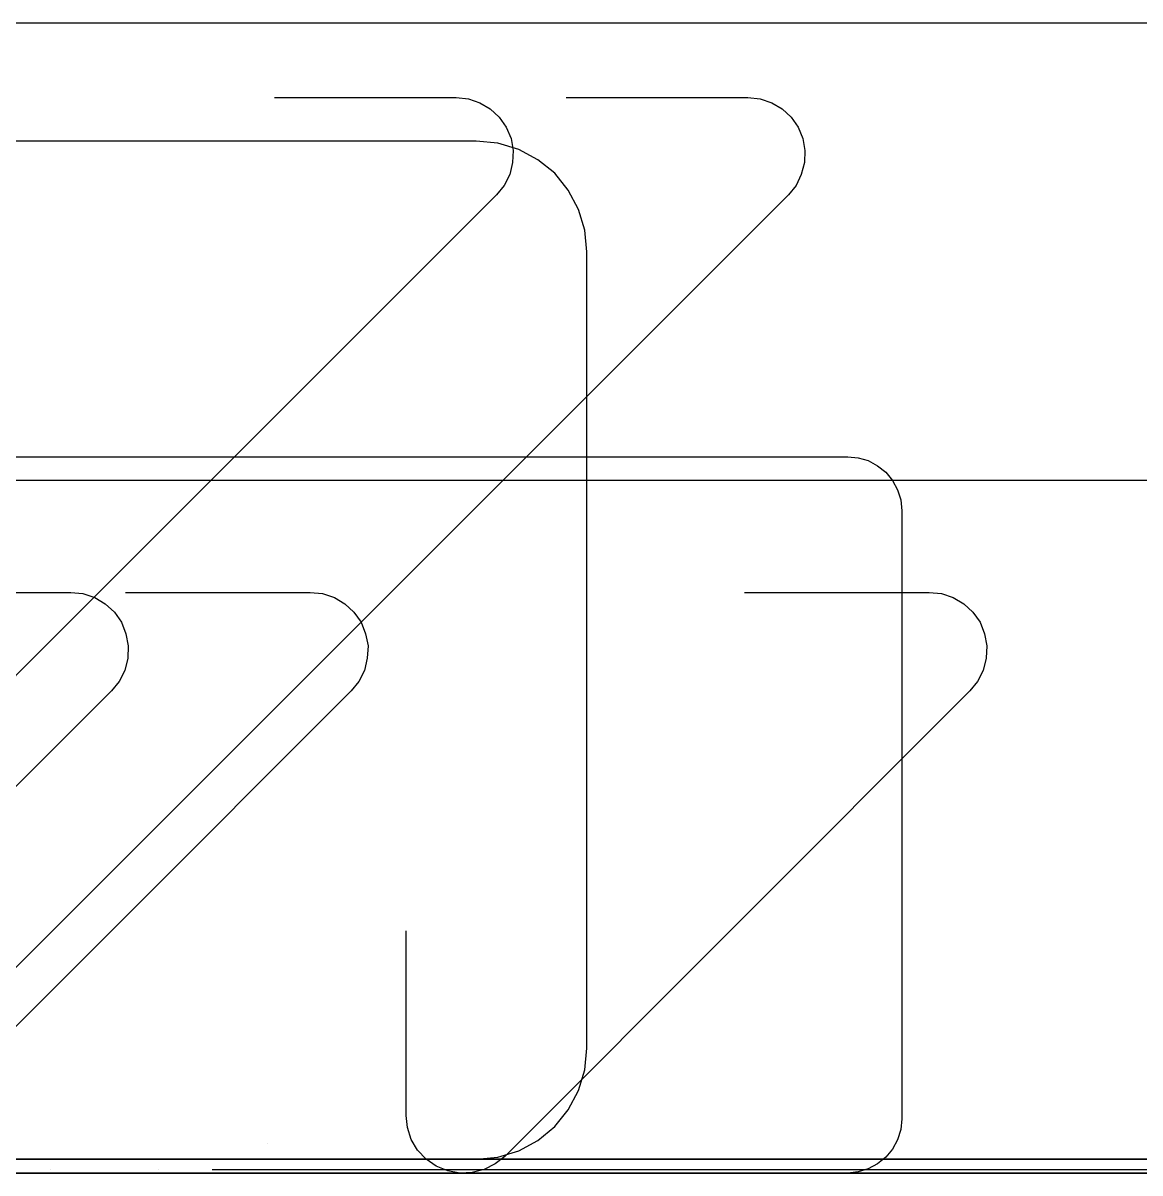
# Model space of a CAD drawing. Header units: metres. Extents: x 34 to 1475, y 34 to 366.
# Drawn here: x 667 to 989.5, y 34 to 366 of the extents above; entities that cross this region are included whole.
import ezdxf

# ---------------------------------------------------------------- set-up
doc = ezdxf.new("R2010")
doc.units = ezdxf.units.M
for name, color, linetype in [('RBAR-T10-F', 2, 'Continuous'), ('RBAR-T10-F1', 2, 'Continuous'), ('RBAR-T10-F2', 2, 'Continuous'), ('RBAR-T10-G', 2, 'Continuous'), ('RBAR-T16-H', 4, 'Continuous'), ('RBAR-T16-H1', 4, 'Continuous'), ('RBAR-T16-H2', 4, 'Continuous'), ('RBAR-T16-H3', 4, 'Continuous'), ('RBAR-T16-H4', 4, 'Continuous'), ('RBAR-T16-K4', 4, 'Continuous'), ('RBAR-T16-L2', 4, 'Continuous'), ('RBAR-T16-L3', 4, 'Continuous'), ('RBAR-T25-J', 6, 'Continuous'), ('RBAR-T8-A', 1, 'Continuous'), ('RBAR-T8-A1', 1, 'Continuous'), ('RBAR-T8-A2', 1, 'Continuous'), ('RBAR-T8-A3', 1, 'Continuous'), ('RBAR-T8-B', 1, 'Continuous'), ('RBAR-T8-D', 1, 'Continuous'), ('RBAR-T8-D1', 1, 'Continuous'), ('RBAR-T8-D2', 1, 'Continuous'), ('RBAR-T8-E', 1, 'Continuous'), ('RBAR-T8-E1', 1, 'Continuous')]:
    doc.layers.add(name, color=color, linetype=linetype)

msp = doc.modelspace()

# ---------------------------------------------------------------- linework, layer by layer
at = {"layer": 'RBAR-T10-F'}
for points in [[(675, 35, 35), (675, 35, 4410)], [(800, 35, 35), (800, 35, 4410)], [(925, 35, 35), (925, 35, 4410)], [(940, 35, 38), (940, 35, 4413)]]:
    msp.add_polyline3d(points, dxfattribs=at)
at = {"layer": 'RBAR-T10-F1'}
for points in [[(675, 35, 35), (675, 35, 5035)], [(800, 35, 35), (800, 35, 5035)], [(811.1, 35, 38), (811.1, 35, 5038)], [(824, 35, 38), (824, 35, 5038)], [(925, 35, 35), (925, 35, 5035)]]:
    msp.add_polyline3d(points, dxfattribs=at)
at = {"layer": 'RBAR-T10-F2'}
for points in [[(706, 35, 38), (706, 35, 5088)], [(860.4, 35, 35), (860.4, 35, 5085)]]:
    msp.add_polyline3d(points, dxfattribs=at)
at = {"layer": 'RBAR-T10-G'}
for points in [[(721.6, 35, 305.4), (1454.6, 35, 305.4), (1458.6, 35, 305), (1462.4, 35, 303.9), (1466, 35, 302), (1469, 35, 299.5), (1471.6, 35, 296.4), (1473.5, 35, 292.9), (1474.6, 35, 289), (1475, 35, 285.1), (1475, 35, 0)], [(721.6, 35, 4602.7), (1454.6, 35, 4602.7), (1458.6, 35, 4602.3), (1462.4, 35, 4601.2), (1466, 35, 4599.3), (1469, 35, 4596.8), (1471.6, 35, 4593.7), (1473.5, 35, 4590.2), (1474.6, 35, 4586.3), (1475, 35, 4582.4), (1475, 35, 4297.3)]]:
    msp.add_polyline3d(points, dxfattribs=at)
at = {"layer": 'RBAR-T16-H'}
msp.add_polyline3d([(678.6, 38, 0), (1442.8, 38, 0), (1449.1, 38, 0.6), (1455.1, 38, 2.4), (1460.7, 38, 5.4), (1465.6, 38, 9.4), (1469.6, 38, 14.3), (1472.6, 38, 19.9), (1474.4, 38, 25.9), (1475, 38, 32.2), (1475, 38, 152.8), (1474.4, 38, 159.1), (1472.6, 38, 165.2), (1469.6, 38, 170.7), (1465.6, 38, 175.6), (1460.7, 38, 179.6), (1455.1, 38, 182.6), (1449.1, 38, 184.4), (1442.8, 38, 185), (678.6, 38, 185)], dxfattribs=at)
msp.add_polyline3d([(678.6, 38, 0), (1442.8, 38, 0), (1449.1, 38, 0.6), (1455.1, 38, 2.4), (1460.7, 38, 5.4), (1465.6, 38, 9.4), (1469.6, 38, 14.3), (1472.6, 38, 19.9), (1474.4, 38, 25.9), (1475, 38, 32.2), (1475, 38, 152.8), (1474.4, 38, 159.1), (1472.6, 38, 165.2), (1469.6, 38, 170.7), (1465.6, 38, 175.6), (1460.7, 38, 179.6), (1455.1, 38, 182.6), (1449.1, 38, 184.4), (1442.8, 38, 185), (678.6, 38, 185)], dxfattribs=at)
msp.add_polyline3d([(678.6, 38, 0), (1442.8, 38, 0), (1449.1, 38, 0.6), (1455.1, 38, 2.4), (1460.7, 38, 5.4), (1465.6, 38, 9.4), (1469.6, 38, 14.3), (1472.6, 38, 19.9), (1474.4, 38, 25.9), (1475, 38, 32.2), (1475, 38, 152.8), (1474.4, 38, 159.1), (1472.6, 38, 165.2), (1469.6, 38, 170.7), (1465.6, 38, 175.6), (1460.7, 38, 179.6), (1455.1, 38, 182.6), (1449.1, 38, 184.4), (1442.8, 38, 185), (678.6, 38, 185)], dxfattribs=at)
at = {"layer": 'RBAR-T16-H1'}
msp.add_polyline3d([(38, 38, 0), (797.8, 38, 0), (804.1, 38.6, 0), (810.1, 40.4, 0), (815.6, 43.4, 0), (820.5, 47.4, 0), (824.4, 52.2, 0), (827.4, 57.8, 0), (829.2, 63.8, 0), (829.8, 70, 0), (829.8, 299.9, 0), (829.2, 306.2, 0), (827.4, 312.2, 0), (824.4, 317.7, 0), (820.5, 322.6, 0), (815.6, 326.5, 0), (810.1, 329.5, 0), (804.1, 331.3, 0), (797.8, 331.9, 0), (38, 331.9, 0)], dxfattribs=at)
msp.add_polyline3d([(38, 38, 0), (797.8, 38, 0), (804.1, 38.6, 0), (810.1, 40.4, 0), (815.6, 43.4, 0), (820.5, 47.4, 0), (824.4, 52.2, 0), (827.4, 57.8, 0), (829.2, 63.8, 0), (829.8, 70, 0), (829.8, 299.9, 0), (829.2, 306.2, 0), (827.4, 312.2, 0), (824.4, 317.7, 0), (820.5, 322.6, 0), (815.6, 326.5, 0), (810.1, 329.5, 0), (804.1, 331.3, 0), (797.8, 331.9, 0), (38, 331.9, 0)], dxfattribs=at)
msp.add_polyline3d([(38, 38, 0), (797.8, 38, 0), (804.1, 38.6, 0), (810.1, 40.4, 0), (815.6, 43.4, 0), (820.5, 47.4, 0), (824.4, 52.2, 0), (827.4, 57.8, 0), (829.2, 63.8, 0), (829.8, 70, 0), (829.8, 299.9, 0), (829.2, 306.2, 0), (827.4, 312.2, 0), (824.4, 317.7, 0), (820.5, 322.6, 0), (815.6, 326.5, 0), (810.1, 329.5, 0), (804.1, 331.3, 0), (797.8, 331.9, 0), (38, 331.9, 0)], dxfattribs=at)
msp.add_polyline3d([(38, 38, 0), (797.8, 38, 0), (804.1, 38.6, 0), (810.1, 40.4, 0), (815.6, 43.4, 0), (820.5, 47.4, 0), (824.4, 52.2, 0), (827.4, 57.8, 0), (829.2, 63.8, 0), (829.8, 70, 0), (829.8, 299.9, 0), (829.2, 306.2, 0), (827.4, 312.2, 0), (824.4, 317.7, 0), (820.5, 322.6, 0), (815.6, 326.5, 0), (810.1, 329.5, 0), (804.1, 331.3, 0), (797.8, 331.9, 0), (38, 331.9, 0)], dxfattribs=at)
msp.add_polyline3d([(38, 38, 0), (797.8, 38, 0), (804.1, 38.6, 0), (810.1, 40.4, 0), (815.6, 43.4, 0), (820.5, 47.4, 0), (824.4, 52.2, 0), (827.4, 57.8, 0), (829.2, 63.8, 0), (829.8, 70, 0), (829.8, 299.9, 0), (829.2, 306.2, 0), (827.4, 312.2, 0), (824.4, 317.7, 0), (820.5, 322.6, 0), (815.6, 326.5, 0), (810.1, 329.5, 0), (804.1, 331.3, 0), (797.8, 331.9, 0), (38, 331.9, 0)], dxfattribs=at)
at = {"layer": 'RBAR-T16-H2'}
msp.add_polyline3d([(38, 38, 0), (801.8, 38, 0), (808, 38, 0.6), (814.1, 38, 2.4), (819.6, 38, 5.4), (824.5, 38, 9.4), (828.5, 38, 14.3), (831.5, 38, 19.9), (833.3, 38, 25.9), (833.9, 38, 32.2), (833.9, 38, 353.7), (833.3, 38, 360), (831.5, 38, 366.1), (828.5, 38, 371.6), (824.5, 38, 376.5), (819.6, 38, 380.5), (814.1, 38, 383.5), (808, 38, 385.3), (801.8, 38, 385.9), (38, 38, 385.9)], dxfattribs=at)
msp.add_polyline3d([(38, 38, 0), (801.8, 38, 0), (808, 38, 0.6), (814.1, 38, 2.4), (819.6, 38, 5.4), (824.5, 38, 9.4), (828.5, 38, 14.3), (831.5, 38, 19.9), (833.3, 38, 25.9), (833.9, 38, 32.2), (833.9, 38, 353.7), (833.3, 38, 360), (831.5, 38, 366.1), (828.5, 38, 371.6), (824.5, 38, 376.5), (819.6, 38, 380.5), (814.1, 38, 383.5), (808, 38, 385.3), (801.8, 38, 385.9), (38, 38, 385.9)], dxfattribs=at)
at = {"layer": 'RBAR-T16-H3'}
msp.add_polyline3d([(38, 38, 0), (796.1, 38, 0), (802.3, 38, 0.6), (808.3, 38, 2.4), (813.8, 38, 5.4), (818.7, 38, 9.3), (822.6, 38, 14.2), (825.6, 38, 19.7), (827.4, 38, 25.7), (828, 38, 31.9), (828, 38, 540.6), (827.4, 38, 546.9), (825.6, 38, 552.8), (822.6, 38, 558.4), (818.7, 38, 563.2), (813.8, 38, 567.2), (808.3, 38, 570.1), (802.3, 38, 571.9), (796.1, 38, 572.6), (38, 38, 572.6)], dxfattribs=at)
msp.add_polyline3d([(38, 38, 0), (796.1, 38, 0), (802.3, 38, 0.6), (808.3, 38, 2.4), (813.8, 38, 5.4), (818.7, 38, 9.3), (822.6, 38, 14.2), (825.6, 38, 19.7), (827.4, 38, 25.7), (828, 38, 31.9), (828, 38, 540.6), (827.4, 38, 546.9), (825.6, 38, 552.8), (822.6, 38, 558.4), (818.7, 38, 563.2), (813.8, 38, 567.2), (808.3, 38, 570.1), (802.3, 38, 571.9), (796.1, 38, 572.6), (38, 38, 572.6)], dxfattribs=at)
at = {"layer": 'RBAR-T16-H4'}
for points in [[(58.5, 38, 0), (818.4, 38, 0), (824.6, 38, 0.6), (830.6, 38, 2.4), (836.2, 38, 5.4), (841, 38, 9.4), (845, 38, 14.2), (848, 38, 19.8), (849.8, 38, 25.8), (850.4, 38, 32), (850.4, 38, 1336.8), (849.8, 38, 1343.1), (848, 38, 1349.1), (845, 38, 1354.6), (841, 38, 1359.5), (836.2, 38, 1363.4), (830.6, 38, 1366.4), (824.6, 38, 1368.2), (818.4, 38, 1368.8), (58.5, 38, 1368.8)], [(241.5, 38, 0), (1001.4, 38, 0), (1007.6, 38, 0.6), (1013.6, 38, 2.4), (1019.2, 38, 5.4), (1024, 38, 9.4), (1028, 38, 14.2), (1031, 38, 19.8), (1032.8, 38, 25.8), (1033.4, 38, 32), (1033.4, 38, 1336.8), (1032.8, 38, 1343.1), (1031, 38, 1349.1), (1028, 38, 1354.6), (1024, 38, 1359.5), (1019.2, 38, 1363.4), (1013.6, 38, 1366.4), (1007.6, 38, 1368.2), (1001.4, 38, 1368.8), (241.5, 38, 1368.8)]]:
    msp.add_polyline3d(points, dxfattribs=at)
at = {"layer": 'RBAR-T16-K4'}
msp.add_polyline3d([(1110.6, 38, 38), (1110.6, 38, 986.9), (1110.4, 38, 990.2), (1109.9, 38, 993.4), (1109.1, 38, 996.6), (923.4, 38, 1585.7), (922.5, 38, 1588.8), (922, 38, 1592.1), (921.9, 38, 1595.3), (921.9, 38, 4180.9), (922, 38, 4184.2), (922.5, 38, 4187.4), (923.4, 38, 4190.6), (979.3, 38, 4367.9), (980.1, 38, 4371.1), (980.6, 38, 4374.3), (980.8, 38, 4377.6), (980.8, 38, 5000.2)], dxfattribs=at)
at = {"layer": 'RBAR-T16-L2'}
msp.add_polyline3d([(984.3, 38, 38), (984.3, 38, 966.3), (984.1, 38, 969.6), (983.6, 38, 972.8), (982.8, 38, 976), (821.3, 38, 1488.2), (820.5, 38, 1491.3), (820, 38, 1494.6), (819.8, 38, 1497.8), (819.8, 38, 4387.8)], dxfattribs=at)
at = {"layer": 'RBAR-T16-L3'}
msp.add_polyline3d([(981.3, 38, 38), (981.3, 38, 966.3), (981.1, 38, 969.6), (980.6, 38, 972.8), (979.8, 38, 976), (821.3, 38, 1478.6), (820.5, 38, 1481.8), (820, 38, 1485), (819.8, 38, 1488.3), (819.8, 38, 4388.3)], dxfattribs=at)
at = {"layer": 'RBAR-T25-J'}
msp.add_polyline3d([(737.5, 42.5, 3202.5), (737.5, 42.5, 5052.5)], dxfattribs=at)
at = {"layer": 'RBAR-T8-A'}
msp.add_polyline3d([(841, 34, 0), (1441, 34, 0)], dxfattribs=at)
msp.add_polyline3d([(841, 34, 0), (1441, 34, 0)], dxfattribs=at)
at = {"layer": 'RBAR-T8-A1'}
for points in [[(34, 34, 0), (1134, 34, 0)], [(34, 34, 0), (1134, 34, 0)], [(366, 34, 0), (1466, 34, 0)], [(366, 34, 0), (1466, 34, 0)], [(366, 34, 0), (1466, 34, 0)]]:
    msp.add_polyline3d(points, dxfattribs=at)
at = {"layer": 'RBAR-T8-A2'}
for points in [[(34, 366, 0), (1409, 366, 0)], [(34, 366, 0), (1409, 366, 0)], [(34, 366, 0), (1409, 366, 0)], [(34, 366, 0), (1409, 366, 0)], [(34, 234, 0), (1409, 234, 0)], [(34, 234, 0), (1409, 234, 0)], [(34, 234, 0), (1409, 234, 0)], [(34, 234, 0), (1409, 234, 0)], [(34, 234, 0), (1409, 234, 0)], [(34, 234, 0), (1409, 234, 0)], [(34, 234, 0), (1409, 234, 0)], [(34, 234, 0), (1409, 234, 0)], [(34, 234, 0), (1409, 234, 0)], [(34, 234, 0), (1409, 234, 0)], [(34, 234, 0), (1409, 234, 0)], [(34, 234, 0), (1409, 234, 0)], [(34, 234, 0), (1409, 234, 0)], [(34, 234, 0), (1409, 234, 0)], [(34, 234, 0), (1409, 234, 0)], [(34, 234, 0), (1409, 234, 0)], [(34, 234, 0), (1409, 234, 0)], [(34, 234, 0), (1409, 234, 0)], [(34, 234, 0), (1409, 234, 0)], [(34, 234, 0), (1409, 234, 0)], [(34, 234, 0), (1409, 234, 0)], [(34, 234, 0), (1409, 234, 0)], [(34, 234, 0), (1409, 234, 0)], [(34, 234, 0), (1409, 234, 0)], [(34, 234, 0), (1409, 234, 0)], [(34, 234, 0), (1409, 234, 0)]]:
    msp.add_polyline3d(points, dxfattribs=at)
at = {"layer": 'RBAR-T8-A3'}
msp.add_polyline3d([(34, 366, 0), (1459, 366, 0)], dxfattribs=at)
msp.add_polyline3d([(34, 366, 0), (1459, 366, 0)], dxfattribs=at)
msp.add_polyline3d([(34, 366, 0), (1459, 366, 0)], dxfattribs=at)
msp.add_polyline3d([(34, 366, 0), (1459, 366, 0)], dxfattribs=at)
msp.add_polyline3d([(34, 366, 0), (1459, 366, 0)], dxfattribs=at)
msp.add_polyline3d([(34, 366, 0), (1459, 366, 0)], dxfattribs=at)
msp.add_polyline3d([(34, 366, 0), (1459, 366, 0)], dxfattribs=at)
msp.add_polyline3d([(34, 366, 0), (1459, 366, 0)], dxfattribs=at)
msp.add_polyline3d([(34, 366, 0), (1459, 366, 0)], dxfattribs=at)
msp.add_polyline3d([(34, 366, 0), (1459, 366, 0)], dxfattribs=at)
msp.add_polyline3d([(34, 366, 0), (1459, 366, 0)], dxfattribs=at)
msp.add_polyline3d([(34, 366, 0), (1459, 366, 0)], dxfattribs=at)
msp.add_polyline3d([(34, 366, 0), (1459, 366, 0)], dxfattribs=at)
msp.add_polyline3d([(34, 366, 0), (1459, 366, 0)], dxfattribs=at)
msp.add_polyline3d([(34, 366, 0), (1459, 366, 0)], dxfattribs=at)
msp.add_polyline3d([(34, 366, 0), (1459, 366, 0)], dxfattribs=at)
msp.add_polyline3d([(34, 366, 0), (1459, 366, 0)], dxfattribs=at)
msp.add_polyline3d([(34, 366, 0), (1459, 366, 0)], dxfattribs=at)
msp.add_polyline3d([(34, 366, 0), (1459, 366, 0)], dxfattribs=at)
msp.add_polyline3d([(34, 366, 0), (1459, 366, 0)], dxfattribs=at)
msp.add_polyline3d([(34, 366, 0), (1459, 366, 0)], dxfattribs=at)
msp.add_polyline3d([(34, 366, 0), (1459, 366, 0)], dxfattribs=at)
msp.add_polyline3d([(34, 366, 0), (1459, 366, 0)], dxfattribs=at)
msp.add_polyline3d([(34, 366, 0), (1459, 366, 0)], dxfattribs=at)
msp.add_polyline3d([(34, 366, 0), (1459, 366, 0)], dxfattribs=at)
msp.add_polyline3d([(34, 366, 0), (1459, 366, 0)], dxfattribs=at)
msp.add_polyline3d([(34, 366, 0), (1459, 366, 0)], dxfattribs=at)
msp.add_polyline3d([(34, 366, 0), (1459, 366, 0)], dxfattribs=at)
msp.add_polyline3d([(34, 366, 0), (1459, 366, 0)], dxfattribs=at)
msp.add_polyline3d([(34, 366, 0), (1459, 366, 0)], dxfattribs=at)
at = {"layer": 'RBAR-T8-B'}
for points in [[(351.1, 34, 1592.2), (737.6, 34, 1592.2), (740.8, 34, 1592.5), (743.9, 34, 1593.4), (746.7, 34, 1594.9), (749.2, 34, 1597), (751.2, 34, 1599.4), (752.7, 34, 1602.2), (753.6, 34, 1605.3), (753.9, 34, 1608.5), (753.9, 34, 1659.3), (753.6, 34, 1662.5), (752.7, 34, 1665.6), (751.2, 34, 1668.4), (749.2, 34, 1670.8), (746.7, 34, 1672.9), (743.9, 34, 1674.4), (740.8, 34, 1675.3), (737.6, 34, 1675.6), (351.1, 34, 1675.6)], [(351.1, 34, 2229.1), (737.6, 34, 2229.1), (740.8, 34, 2229.4), (743.9, 34, 2230.3), (746.7, 34, 2231.8), (749.2, 34, 2233.8), (751.2, 34, 2236.3), (752.7, 34, 2239.1), (753.6, 34, 2242.2), (753.9, 34, 2245.3), (753.9, 34, 2296.2), (753.6, 34, 2299.4), (752.7, 34, 2302.4), (751.2, 34, 2305.2), (749.2, 34, 2307.7), (746.7, 34, 2309.7), (743.9, 34, 2311.2), (740.8, 34, 2312.2), (737.6, 34, 2312.5), (351.1, 34, 2312.5)], [(351.1, 34, 2865.9), (737.6, 34, 2865.9), (740.8, 34, 2866.3), (743.9, 34, 2867.2), (746.7, 34, 2868.7), (749.2, 34, 2870.7), (751.2, 34, 2873.2), (752.7, 34, 2876), (753.6, 34, 2879), (753.9, 34, 2882.2), (753.9, 34, 2933.1), (753.6, 34, 2936.2), (752.7, 34, 2939.3), (751.2, 34, 2942.1), (749.2, 34, 2944.6), (746.7, 34, 2946.6), (743.9, 34, 2948.1), (740.8, 34, 2949), (737.6, 34, 2949.3), (351.1, 34, 2949.3)], [(351.1, 34, 3502.8), (737.6, 34, 3502.8), (740.8, 34, 3503.1), (743.9, 34, 3504.1), (746.7, 34, 3505.6), (749.2, 34, 3507.6), (751.2, 34, 3510), (752.7, 34, 3512.9), (753.6, 34, 3515.9), (753.9, 34, 3519.1), (753.9, 34, 3569.9), (753.6, 34, 3573.1), (752.7, 34, 3576.2), (751.2, 34, 3579), (749.2, 34, 3581.5), (746.7, 34, 3583.5), (743.9, 34, 3585), (740.8, 34, 3585.9), (737.6, 34, 3586.2), (351.1, 34, 3586.2)], [(351.1, 34, 4139.7), (737.6, 34, 4139.7), (740.8, 34, 4140), (743.9, 34, 4140.9), (746.7, 34, 4142.4), (749.2, 34, 4144.5), (751.2, 34, 4146.9), (752.7, 34, 4149.7), (753.6, 34, 4152.8), (753.9, 34, 4156), (753.9, 34, 4206.8), (753.6, 34, 4210), (752.7, 34, 4213.1), (751.2, 34, 4215.9), (749.2, 34, 4218.3), (746.7, 34, 4220.4), (743.9, 34, 4221.9), (740.8, 34, 4222.8), (737.6, 34, 4223.1), (351.1, 34, 4223.1)], [(351.1, 34, 4776.6), (737.6, 34, 4776.6), (740.8, 34, 4776.9), (743.9, 34, 4777.8), (746.7, 34, 4779.3), (749.2, 34, 4781.3), (751.2, 34, 4783.8), (752.7, 34, 4786.6), (753.6, 34, 4789.7), (753.9, 34, 4792.8), (753.9, 34, 4843.7), (753.6, 34, 4846.9), (752.7, 34, 4849.9), (751.2, 34, 4852.7), (749.2, 34, 4855.2), (746.7, 34, 4857.2), (743.9, 34, 4858.7), (740.8, 34, 4859.7), (737.6, 34, 4860), (351.1, 34, 4860)], [(815.8, 34, 866.1), (1202.3, 34, 866.1), (1205.5, 34, 866.4), (1208.6, 34, 867.3), (1211.4, 34, 868.8), (1213.9, 34, 870.8), (1215.9, 34, 873.3), (1217.4, 34, 876.1), (1218.3, 34, 879.2), (1218.6, 34, 882.3), (1218.6, 34, 933.2), (1218.3, 34, 936.4), (1217.4, 34, 939.4), (1215.9, 34, 942.2), (1213.9, 34, 944.7), (1211.4, 34, 946.7), (1208.6, 34, 948.2), (1205.5, 34, 949.2), (1202.3, 34, 949.5), (815.8, 34, 949.5)], [(815.8, 34, 883.3), (1202.3, 34, 883.3), (1205.5, 34, 883.6), (1208.6, 34, 884.5), (1211.4, 34, 886), (1213.9, 34, 888), (1215.9, 34, 890.5), (1217.4, 34, 893.3), (1218.3, 34, 896.4), (1218.6, 34, 899.6), (1218.6, 34, 950.4), (1218.3, 34, 953.6), (1217.4, 34, 956.6), (1215.9, 34, 959.5), (1213.9, 34, 961.9), (1211.4, 34, 963.9), (1208.6, 34, 965.5), (1205.5, 34, 966.4), (1202.3, 34, 966.7), (815.8, 34, 966.7)], [(815.8, 34, 1058), (1202.3, 34, 1058), (1205.5, 34, 1058.3), (1208.6, 34, 1059.2), (1211.4, 34, 1060.7), (1213.9, 34, 1062.7), (1215.9, 34, 1065.2), (1217.4, 34, 1068), (1218.3, 34, 1071.1), (1218.6, 34, 1074.3), (1218.6, 34, 1125.1), (1218.3, 34, 1128.3), (1217.4, 34, 1131.3), (1215.9, 34, 1134.2), (1213.9, 34, 1136.6), (1211.4, 34, 1138.7), (1208.6, 34, 1140.2), (1205.5, 34, 1141.1), (1202.3, 34, 1141.4), (815.8, 34, 1141.4)], [(815.8, 34, 1075.1), (1202.3, 34, 1075.1), (1205.5, 34, 1075.4), (1208.6, 34, 1076.4), (1211.4, 34, 1077.9), (1213.9, 34, 1079.9), (1215.9, 34, 1082.3), (1217.4, 34, 1085.2), (1218.3, 34, 1088.2), (1218.6, 34, 1091.4), (1218.6, 34, 1142.2), (1218.3, 34, 1145.4), (1217.4, 34, 1148.5), (1215.9, 34, 1151.3), (1213.9, 34, 1153.8), (1211.4, 34, 1155.8), (1208.6, 34, 1157.3), (1205.5, 34, 1158.2), (1202.3, 34, 1158.5), (815.8, 34, 1158.5)], [(815.8, 34, 1249.9), (1202.3, 34, 1249.9), (1205.5, 34, 1250.2), (1208.6, 34, 1251.1), (1211.4, 34, 1252.6), (1213.9, 34, 1254.7), (1215.9, 34, 1257.1), (1217.4, 34, 1259.9), (1218.3, 34, 1263), (1218.6, 34, 1266.2), (1218.6, 34, 1317), (1218.3, 34, 1320.2), (1217.4, 34, 1323.3), (1215.9, 34, 1326.1), (1213.9, 34, 1328.5), (1211.4, 34, 1330.6), (1208.6, 34, 1332.1), (1205.5, 34, 1333), (1202.3, 34, 1333.3), (815.8, 34, 1333.3)], [(815.8, 34, 1266.9), (1202.3, 34, 1266.9), (1205.5, 34, 1267.3), (1208.6, 34, 1268.2), (1211.4, 34, 1269.7), (1213.9, 34, 1271.7), (1215.9, 34, 1274.2), (1217.4, 34, 1277), (1218.3, 34, 1280), (1218.6, 34, 1283.2), (1218.6, 34, 1334.1), (1218.3, 34, 1337.3), (1217.4, 34, 1340.3), (1215.9, 34, 1343.1), (1213.9, 34, 1345.6), (1211.4, 34, 1347.6), (1208.6, 34, 1349.1), (1205.5, 34, 1350), (1202.3, 34, 1350.4), (815.8, 34, 1350.4)], [(815.8, 34, 1441.8), (1202.3, 34, 1441.8), (1205.5, 34, 1442.1), (1208.6, 34, 1443), (1211.4, 34, 1444.6), (1213.9, 34, 1446.6), (1215.9, 34, 1449), (1217.4, 34, 1451.9), (1218.3, 34, 1454.9), (1218.6, 34, 1458.1), (1218.6, 34, 1508.9), (1218.3, 34, 1512.1), (1217.4, 34, 1515.2), (1215.9, 34, 1518), (1213.9, 34, 1520.5), (1211.4, 34, 1522.5), (1208.6, 34, 1524), (1205.5, 34, 1524.9), (1202.3, 34, 1525.2), (815.8, 34, 1525.2)], [(815.8, 34, 1458.8), (1202.3, 34, 1458.8), (1205.5, 34, 1459.1), (1208.6, 34, 1460), (1211.4, 34, 1461.5), (1213.9, 34, 1463.5), (1215.9, 34, 1466), (1217.4, 34, 1468.8), (1218.3, 34, 1471.9), (1218.6, 34, 1475.1), (1218.6, 34, 1525.9), (1218.3, 34, 1529.1), (1217.4, 34, 1532.1), (1215.9, 34, 1535), (1213.9, 34, 1537.4), (1211.4, 34, 1539.4), (1208.6, 34, 1541), (1205.5, 34, 1541.9), (1202.3, 34, 1542.2), (815.8, 34, 1542.2)], [(815.8, 34, 1633.7), (1202.3, 34, 1633.7), (1205.5, 34, 1634), (1208.6, 34, 1635), (1211.4, 34, 1636.5), (1213.9, 34, 1638.5), (1215.9, 34, 1641), (1217.4, 34, 1643.8), (1218.3, 34, 1646.8), (1218.6, 34, 1650), (1218.6, 34, 1700.9), (1218.3, 34, 1704), (1217.4, 34, 1707.1), (1215.9, 34, 1709.9), (1213.9, 34, 1712.4), (1211.4, 34, 1714.4), (1208.6, 34, 1715.9), (1205.5, 34, 1716.8), (1202.3, 34, 1717.1), (815.8, 34, 1717.1)], [(815.8, 34, 1650.6), (1202.3, 34, 1650.6), (1205.5, 34, 1650.9), (1208.6, 34, 1651.8), (1211.4, 34, 1653.4), (1213.9, 34, 1655.4), (1215.9, 34, 1657.8), (1217.4, 34, 1660.7), (1218.3, 34, 1663.7), (1218.6, 34, 1666.9), (1218.6, 34, 1717.7), (1218.3, 34, 1720.9), (1217.4, 34, 1724), (1215.9, 34, 1726.8), (1213.9, 34, 1729.3), (1211.4, 34, 1731.3), (1208.6, 34, 1732.8), (1205.5, 34, 1733.7), (1202.3, 34, 1734), (815.8, 34, 1734)]]:
    msp.add_polyline3d(points, dxfattribs=at)
at = {"layer": 'RBAR-T8-D'}
for points in [[(1037, 34, 2158.4), (879, 34, 2158.4), (875.9, 34, 2158.7), (873, 34, 2159.6), (870.2, 34, 2161), (867.8, 34, 2163), (865.9, 34, 2165.4), (864.4, 34, 2168.1), (863.5, 34, 2171.1), (863.2, 34, 2174.1), (863.2, 34, 2480.3), (859.3, 34, 2476.3), (810.4, 34, 2525.2), (810.4, 34, 2427.4)], [(1037, 34, 2256.2), (879, 34, 2256.2), (875.9, 34, 2256.5), (873, 34, 2257.4), (870.2, 34, 2258.9), (867.8, 34, 2260.9), (865.9, 34, 2263.3), (864.4, 34, 2266), (863.5, 34, 2268.9), (863.2, 34, 2272), (863.2, 34, 2578.1), (859.3, 34, 2574.2), (810.4, 34, 2623.1), (810.4, 34, 2525.3)], [(859.3, 34, 2476.3), (1037, 34, 2476.3)], [(859.3, 34, 2574.2), (1037, 34, 2574.2)], [(994, 34, 5006.1), (945.1, 34, 5055), (945.1, 34, 4957.2)]]:
    msp.add_polyline3d(points, dxfattribs=at)
at = {"layer": 'RBAR-T8-D1'}
msp.add_polyline3d([(602.6, 240.8, 0), (905.1, 240.8, 0), (908.1, 240.5, 0), (911, 239.7, 0), (913.7, 238.2, 0), (916.1, 236.3, 0), (918, 233.9, 0), (919.5, 231.2, 0), (920.4, 228.3, 0), (920.7, 225.2, 0), (920.7, 49.6, 0), (920.4, 46.6, 0), (919.5, 43.6, 0), (918, 40.9, 0), (916.1, 38.6, 0), (913.7, 36.6, 0), (911, 35.2, 0), (908.1, 34.3, 0), (905.1, 34, 0), (622.1, 34, 0)], dxfattribs=at)
msp.add_polyline3d([(602.6, 240.8, 0), (905.1, 240.8, 0), (908.1, 240.5, 0), (911, 239.7, 0), (913.7, 238.2, 0), (916.1, 236.3, 0), (918, 233.9, 0), (919.5, 231.2, 0), (920.4, 228.3, 0), (920.7, 225.2, 0), (920.7, 49.6, 0), (920.4, 46.6, 0), (919.5, 43.6, 0), (918, 40.9, 0), (916.1, 38.6, 0), (913.7, 36.6, 0), (911, 35.2, 0), (908.1, 34.3, 0), (905.1, 34, 0), (622.1, 34, 0)], dxfattribs=at)
msp.add_polyline3d([(602.6, 240.8, 0), (905.1, 240.8, 0), (908.1, 240.5, 0), (911, 239.7, 0), (913.7, 238.2, 0), (916.1, 236.3, 0), (918, 233.9, 0), (919.5, 231.2, 0), (920.4, 228.3, 0), (920.7, 225.2, 0), (920.7, 49.6, 0), (920.4, 46.6, 0), (919.5, 43.6, 0), (918, 40.9, 0), (916.1, 38.6, 0), (913.7, 36.6, 0), (911, 35.2, 0), (908.1, 34.3, 0), (905.1, 34, 0), (622.1, 34, 0)], dxfattribs=at)
at = {"layer": 'RBAR-T8-D2'}
for points in [[(399.7, 34, 2751.9), (704, 34, 2751.9), (707.1, 34, 2751.6), (710, 34, 2750.7), (712.7, 34, 2749.3), (715.1, 34, 2747.3), (717.1, 34, 2745), (718.5, 34, 2742.2), (719.4, 34, 2739.3), (719.7, 34, 2736.2), (719.7, 34, 2363.2), (719.4, 34, 2360.1), (718.5, 34, 2357.2), (717.1, 34, 2354.5), (715.1, 34, 2352.1), (712.7, 34, 2350.1), (710, 34, 2348.7), (707.1, 34, 2347.8), (704, 34, 2347.5), (419.3, 34, 2347.5)], [(399.7, 34, 2851.9), (704, 34, 2851.9), (707.1, 34, 2851.6), (710, 34, 2850.7), (712.7, 34, 2849.3), (715.1, 34, 2847.3), (717.1, 34, 2845), (718.5, 34, 2842.2), (719.4, 34, 2839.3), (719.7, 34, 2836.2), (719.7, 34, 2463.2), (719.4, 34, 2460.1), (718.5, 34, 2457.2), (717.1, 34, 2454.5), (715.1, 34, 2452.1), (712.7, 34, 2450.1), (710, 34, 2448.7), (707.1, 34, 2447.8), (704, 34, 2447.5), (419.3, 34, 2447.5)], [(399.7, 34, 2951.9), (704, 34, 2951.9), (707.1, 34, 2951.6), (710, 34, 2950.7), (712.7, 34, 2949.3), (715.1, 34, 2947.3), (717.1, 34, 2945), (718.5, 34, 2942.2), (719.4, 34, 2939.3), (719.7, 34, 2936.2), (719.7, 34, 2563.2), (719.4, 34, 2560.1), (718.5, 34, 2557.2), (717.1, 34, 2554.5), (715.1, 34, 2552.1), (712.7, 34, 2550.1), (710, 34, 2548.7), (707.1, 34, 2547.8), (704, 34, 2547.5), (419.3, 34, 2547.5)], [(399.7, 34, 3051.9), (704, 34, 3051.9), (707.1, 34, 3051.6), (710, 34, 3050.7), (712.7, 34, 3049.3), (715.1, 34, 3047.3), (717.1, 34, 3045), (718.5, 34, 3042.2), (719.4, 34, 3039.3), (719.7, 34, 3036.2), (719.7, 34, 2663.2), (719.4, 34, 2660.1), (718.5, 34, 2657.2), (717.1, 34, 2654.5), (715.1, 34, 2652.1), (712.7, 34, 2650.1), (710, 34, 2648.7), (707.1, 34, 2647.8), (704, 34, 2647.5), (419.3, 34, 2647.5)], [(399.7, 34, 3151.9), (704, 34, 3151.9), (707.1, 34, 3151.6), (710, 34, 3150.7), (712.7, 34, 3149.3), (715.1, 34, 3147.3), (717.1, 34, 3145), (718.5, 34, 3142.2), (719.4, 34, 3139.3), (719.7, 34, 3136.2), (719.7, 34, 2763.2), (719.4, 34, 2760.1), (718.5, 34, 2757.2), (717.1, 34, 2754.5), (715.1, 34, 2752.1), (712.7, 34, 2750.1), (710, 34, 2748.7), (707.1, 34, 2747.8), (704, 34, 2747.5), (419.3, 34, 2747.5)], [(399.7, 34, 2751.9), (704, 34, 2751.9), (707.1, 34, 2751.6), (710, 34, 2750.7), (712.7, 34, 2749.3), (715.1, 34, 2747.3), (717.1, 34, 2745), (718.5, 34, 2742.2), (719.4, 34, 2739.3), (719.7, 34, 2736.2), (719.7, 34, 2363.2), (719.4, 34, 2360.1), (718.5, 34, 2357.2), (717.1, 34, 2354.5), (715.1, 34, 2352.1), (712.7, 34, 2350.1), (710, 34, 2348.7), (707.1, 34, 2347.8), (704, 34, 2347.5), (419.3, 34, 2347.5)], [(399.7, 34, 2851.9), (704, 34, 2851.9), (707.1, 34, 2851.6), (710, 34, 2850.7), (712.7, 34, 2849.3), (715.1, 34, 2847.3), (717.1, 34, 2845), (718.5, 34, 2842.2), (719.4, 34, 2839.3), (719.7, 34, 2836.2), (719.7, 34, 2463.2), (719.4, 34, 2460.1), (718.5, 34, 2457.2), (717.1, 34, 2454.5), (715.1, 34, 2452.1), (712.7, 34, 2450.1), (710, 34, 2448.7), (707.1, 34, 2447.8), (704, 34, 2447.5), (419.3, 34, 2447.5)], [(399.7, 34, 2951.9), (704, 34, 2951.9), (707.1, 34, 2951.6), (710, 34, 2950.7), (712.7, 34, 2949.3), (715.1, 34, 2947.3), (717.1, 34, 2945), (718.5, 34, 2942.2), (719.4, 34, 2939.3), (719.7, 34, 2936.2), (719.7, 34, 2563.2), (719.4, 34, 2560.1), (718.5, 34, 2557.2), (717.1, 34, 2554.5), (715.1, 34, 2552.1), (712.7, 34, 2550.1), (710, 34, 2548.7), (707.1, 34, 2547.8), (704, 34, 2547.5), (419.3, 34, 2547.5)], [(399.7, 34, 3051.9), (704, 34, 3051.9), (707.1, 34, 3051.6), (710, 34, 3050.7), (712.7, 34, 3049.3), (715.1, 34, 3047.3), (717.1, 34, 3045), (718.5, 34, 3042.2), (719.4, 34, 3039.3), (719.7, 34, 3036.2), (719.7, 34, 2663.2), (719.4, 34, 2660.1), (718.5, 34, 2657.2), (717.1, 34, 2654.5), (715.1, 34, 2652.1), (712.7, 34, 2650.1), (710, 34, 2648.7), (707.1, 34, 2647.8), (704, 34, 2647.5), (419.3, 34, 2647.5)], [(399.7, 34, 3151.9), (704, 34, 3151.9), (707.1, 34, 3151.6), (710, 34, 3150.7), (712.7, 34, 3149.3), (715.1, 34, 3147.3), (717.1, 34, 3145), (718.5, 34, 3142.2), (719.4, 34, 3139.3), (719.7, 34, 3136.2), (719.7, 34, 2763.2), (719.4, 34, 2760.1), (718.5, 34, 2757.2), (717.1, 34, 2754.5), (715.1, 34, 2752.1), (712.7, 34, 2750.1), (710, 34, 2748.7), (707.1, 34, 2747.8), (704, 34, 2747.5), (419.3, 34, 2747.5)], [(399.7, 34, 2851.9), (704, 34, 2851.9), (707.1, 34, 2851.6), (710, 34, 2850.7), (712.7, 34, 2849.3), (715.1, 34, 2847.3), (717.1, 34, 2845), (718.5, 34, 2842.2), (719.4, 34, 2839.3), (719.7, 34, 2836.2), (719.7, 34, 2463.2), (719.4, 34, 2460.1), (718.5, 34, 2457.2), (717.1, 34, 2454.5), (715.1, 34, 2452.1), (712.7, 34, 2450.1), (710, 34, 2448.7), (707.1, 34, 2447.8), (704, 34, 2447.5), (419.3, 34, 2447.5)], [(399.7, 34, 2951.9), (704, 34, 2951.9), (707.1, 34, 2951.6), (710, 34, 2950.7), (712.7, 34, 2949.3), (715.1, 34, 2947.3), (717.1, 34, 2945), (718.5, 34, 2942.2), (719.4, 34, 2939.3), (719.7, 34, 2936.2), (719.7, 34, 2563.2), (719.4, 34, 2560.1), (718.5, 34, 2557.2), (717.1, 34, 2554.5), (715.1, 34, 2552.1), (712.7, 34, 2550.1), (710, 34, 2548.7), (707.1, 34, 2547.8), (704, 34, 2547.5), (419.3, 34, 2547.5)], [(399.7, 34, 3051.9), (704, 34, 3051.9), (707.1, 34, 3051.6), (710, 34, 3050.7), (712.7, 34, 3049.3), (715.1, 34, 3047.3), (717.1, 34, 3045), (718.5, 34, 3042.2), (719.4, 34, 3039.3), (719.7, 34, 3036.2), (719.7, 34, 2663.2), (719.4, 34, 2660.1), (718.5, 34, 2657.2), (717.1, 34, 2654.5), (715.1, 34, 2652.1), (712.7, 34, 2650.1), (710, 34, 2648.7), (707.1, 34, 2647.8), (704, 34, 2647.5), (419.3, 34, 2647.5)], [(399.7, 34, 2851.9), (704, 34, 2851.9), (707.1, 34, 2851.6), (710, 34, 2850.7), (712.7, 34, 2849.3), (715.1, 34, 2847.3), (717.1, 34, 2845), (718.5, 34, 2842.2), (719.4, 34, 2839.3), (719.7, 34, 2836.2), (719.7, 34, 2463.2), (719.4, 34, 2460.1), (718.5, 34, 2457.2), (717.1, 34, 2454.5), (715.1, 34, 2452.1), (712.7, 34, 2450.1), (710, 34, 2448.7), (707.1, 34, 2447.8), (704, 34, 2447.5), (419.3, 34, 2447.5)], [(399.7, 34, 2951.9), (704, 34, 2951.9), (707.1, 34, 2951.6), (710, 34, 2950.7), (712.7, 34, 2949.3), (715.1, 34, 2947.3), (717.1, 34, 2945), (718.5, 34, 2942.2), (719.4, 34, 2939.3), (719.7, 34, 2936.2), (719.7, 34, 2563.2), (719.4, 34, 2560.1), (718.5, 34, 2557.2), (717.1, 34, 2554.5), (715.1, 34, 2552.1), (712.7, 34, 2550.1), (710, 34, 2548.7), (707.1, 34, 2547.8), (704, 34, 2547.5), (419.3, 34, 2547.5)], [(399.7, 34, 3051.9), (704, 34, 3051.9), (707.1, 34, 3051.6), (710, 34, 3050.7), (712.7, 34, 3049.3), (715.1, 34, 3047.3), (717.1, 34, 3045), (718.5, 34, 3042.2), (719.4, 34, 3039.3), (719.7, 34, 3036.2), (719.7, 34, 2663.2), (719.4, 34, 2660.1), (718.5, 34, 2657.2), (717.1, 34, 2654.5), (715.1, 34, 2652.1), (712.7, 34, 2650.1), (710, 34, 2648.7), (707.1, 34, 2647.8), (704, 34, 2647.5), (419.3, 34, 2647.5)], [(1168.7, 34, 132.3), (884, 34, 132.3), (881, 34, 132.6), (878, 34, 133.5), (875.3, 34, 134.9), (872.9, 34, 136.9), (871, 34, 139.3), (869.5, 34, 142), (868.6, 34, 144.9), (868.3, 34, 148), (868.3, 34, 540.6), (864.4, 34, 536.7), (815.8, 34, 585.3), (815.8, 34, 488.1)], [(1168.7, 34, 220.5), (884, 34, 220.5), (881, 34, 220.8), (878, 34, 221.7), (875.3, 34, 223.2), (872.9, 34, 225.1), (871, 34, 227.5), (869.5, 34, 230.2), (868.6, 34, 233.2), (868.3, 34, 236.2), (868.3, 34, 628.9), (864.4, 34, 625), (815.8, 34, 673.6), (815.8, 34, 576.4)], [(1168.7, 34, 308.8), (884, 34, 308.8), (881, 34, 309.1), (878, 34, 309.9), (875.3, 34, 311.4), (872.9, 34, 313.4), (871, 34, 315.7), (869.5, 34, 318.4), (868.6, 34, 321.4), (868.3, 34, 324.5), (868.3, 34, 717.1), (864.4, 34, 713.2), (815.8, 34, 761.8), (815.8, 34, 664.6)], [(1168.7, 34, 397), (884, 34, 397), (881, 34, 397.3), (878, 34, 398.2), (875.3, 34, 399.6), (872.9, 34, 401.6), (871, 34, 404), (869.5, 34, 406.7), (868.6, 34, 409.6), (868.3, 34, 412.7), (868.3, 34, 805.4), (864.4, 34, 801.4), (815.8, 34, 850), (815.8, 34, 752.8)], [(1168.7, 34, 573.5), (884, 34, 573.5), (881, 34, 573.8), (878, 34, 574.7), (875.3, 34, 576.1), (872.9, 34, 578.1), (871, 34, 580.5), (869.5, 34, 583.2), (868.6, 34, 586.1), (868.3, 34, 589.2), (868.3, 34, 981.9), (864.4, 34, 977.9), (815.8, 34, 1026.5), (815.8, 34, 929.3)], [(1168.7, 34, 661.8), (884, 34, 661.8), (881, 34, 662.1), (878, 34, 662.9), (875.3, 34, 664.4), (872.9, 34, 666.4), (871, 34, 668.7), (869.5, 34, 671.4), (868.6, 34, 674.4), (868.3, 34, 677.5), (868.3, 34, 1070.1), (864.4, 34, 1066.2), (815.8, 34, 1114.8), (815.8, 34, 1017.6)], [(1168.7, 34, 750), (884, 34, 750), (881, 34, 750.3), (878, 34, 751.2), (875.3, 34, 752.6), (872.9, 34, 754.6), (871, 34, 757), (869.5, 34, 759.7), (868.6, 34, 762.6), (868.3, 34, 765.7), (868.3, 34, 1158.4), (864.4, 34, 1154.4), (815.8, 34, 1203), (815.8, 34, 1105.8)], [(864.4, 34, 536.7), (1168.7, 34, 536.7)], [(864.4, 34, 625), (1168.7, 34, 625)], [(864.4, 34, 713.2), (1168.7, 34, 713.2)], [(864.4, 34, 801.4), (1168.7, 34, 801.4)], [(864.4, 34, 977.9), (1168.7, 34, 977.9)], [(864.4, 34, 1066.2), (1168.7, 34, 1066.2)], [(864.4, 34, 1154.4), (1168.7, 34, 1154.4)]]:
    msp.add_polyline3d(points, dxfattribs=at)
at = {"layer": 'RBAR-T8-E'}
for points in [[(627.4, 201.6, 2498.2), (680.8, 201.6, 2498.2), (684.3, 201.3, 2498.2), (687.7, 200.1, 2498.2), (690.7, 198.3, 2498.2), (693.4, 195.9, 2498.2), (695.4, 193, 2498.2), (696.7, 189.7, 2498.2), (697.4, 186.2, 2498.2), (697.3, 182.6, 2498.2), (696.4, 179.1, 2498.2), (694.8, 175.9, 2498.2), (692.5, 173.2, 2498.2), (558.2, 38.8, 2498.2)], [(627.4, 201.6, 2596.8), (680.8, 201.6, 2596.8), (684.3, 201.3, 2596.8), (687.7, 200.1, 2596.8), (690.7, 198.3, 2596.8), (693.4, 195.9, 2596.8), (695.4, 193, 2596.8), (696.7, 189.7, 2596.8), (697.4, 186.2, 2596.8), (697.3, 182.6, 2596.8), (696.4, 179.1, 2596.8), (694.8, 175.9, 2596.8), (692.5, 173.2, 2596.8), (558.2, 38.8, 2596.8)], [(627.4, 201.6, 2448.8), (680.8, 201.6, 2448.8), (684.3, 201.3, 2448.8), (687.7, 200.1, 2448.8), (690.7, 198.3, 2448.8), (693.4, 195.9, 2448.8), (695.4, 193, 2448.8), (696.7, 189.7, 2448.8), (697.4, 186.2, 2448.8), (697.3, 182.6, 2448.8), (696.4, 179.1, 2448.8), (694.8, 175.9, 2448.8), (692.5, 173.2, 2448.8), (558.2, 38.8, 2448.8)], [(627.4, 201.6, 2547.5), (680.8, 201.6, 2547.5), (684.3, 201.3, 2547.5), (687.7, 200.1, 2547.5), (690.7, 198.3, 2547.5), (693.4, 195.9, 2547.5), (695.4, 193, 2547.5), (696.7, 189.7, 2547.5), (697.4, 186.2, 2547.5), (697.3, 182.6, 2547.5), (696.4, 179.1, 2547.5), (694.8, 175.9, 2547.5), (692.5, 173.2, 2547.5), (558.2, 38.8, 2547.5)], [(627.4, 201.6, 2646.2), (680.8, 201.6, 2646.2), (684.3, 201.3, 2646.2), (687.7, 200.1, 2646.2), (690.7, 198.3, 2646.2), (693.4, 195.9, 2646.2), (695.4, 193, 2646.2), (696.7, 189.7, 2646.2), (697.4, 186.2, 2646.2), (697.3, 182.6, 2646.2), (696.4, 179.1, 2646.2), (694.8, 175.9, 2646.2), (692.5, 173.2, 2646.2), (558.2, 38.8, 2646.2)], [(627.4, 201.6, 2498.2), (680.8, 201.6, 2498.2), (684.3, 201.3, 2498.2), (687.7, 200.1, 2498.2), (690.7, 198.3, 2498.2), (693.4, 195.9, 2498.2), (695.4, 193, 2498.2), (696.7, 189.7, 2498.2), (697.4, 186.2, 2498.2), (697.3, 182.6, 2498.2), (696.4, 179.1, 2498.2), (694.8, 175.9, 2498.2), (692.5, 173.2, 2498.2), (558.2, 38.8, 2498.2)], [(627.4, 201.6, 2596.8), (680.8, 201.6, 2596.8), (684.3, 201.3, 2596.8), (687.7, 200.1, 2596.8), (690.7, 198.3, 2596.8), (693.4, 195.9, 2596.8), (695.4, 193, 2596.8), (696.7, 189.7, 2596.8), (697.4, 186.2, 2596.8), (697.3, 182.6, 2596.8), (696.4, 179.1, 2596.8), (694.8, 175.9, 2596.8), (692.5, 173.2, 2596.8), (558.2, 38.8, 2596.8)], [(696.6, 201.6, 4625), (749.9, 201.6, 4625), (753.5, 201.3, 4625), (756.9, 200.1, 4625), (759.9, 198.3, 4625), (762.5, 195.9, 4625), (764.6, 193, 4625), (765.9, 189.7, 4625), (766.6, 186.2, 4625), (766.4, 182.6, 4625), (765.6, 179.1, 4625), (764, 175.9, 4625), (761.7, 173.2, 4625), (627.4, 38.8, 4625)], [(875.3, 201.6, 0), (928.6, 201.6, 0), (932.2, 201.3, 0), (935.5, 200.1, 0), (938.6, 198.3, 0), (941.2, 195.9, 0), (943.3, 193, 0), (944.6, 189.7, 0), (945.3, 186.2, 0), (945.1, 182.6, 0), (944.2, 179.1, 0), (942.6, 175.9, 0), (940.4, 173.2, 0), (806.1, 38.8, 0), (803.3, 36.6, 0), (800.1, 35, 0), (796.7, 34.1, 0), (793.1, 34, 0), (789.6, 34.6, 0), (786.3, 36, 0), (783.4, 38, 0), (780.9, 40.6, 0), (779.1, 43.7, 0), (778, 47.1, 0), (777.6, 50.6, 0), (777.6, 103.9, 0)], [(875.3, 201.6, 0), (928.6, 201.6, 0), (932.2, 201.3, 0), (935.5, 200.1, 0), (938.6, 198.3, 0), (941.2, 195.9, 0), (943.3, 193, 0), (944.6, 189.7, 0), (945.3, 186.2, 0), (945.1, 182.6, 0), (944.2, 179.1, 0), (942.6, 175.9, 0), (940.4, 173.2, 0), (806.1, 38.8, 0), (803.3, 36.6, 0), (800.1, 35, 0), (796.7, 34.1, 0), (793.1, 34, 0), (789.6, 34.6, 0), (786.3, 36, 0), (783.4, 38, 0), (780.9, 40.6, 0), (779.1, 43.7, 0), (778, 47.1, 0), (777.6, 50.6, 0), (777.6, 103.9, 0)], [(875.3, 201.6, 0), (928.6, 201.6, 0), (932.2, 201.3, 0), (935.5, 200.1, 0), (938.6, 198.3, 0), (941.2, 195.9, 0), (943.3, 193, 0), (944.6, 189.7, 0), (945.3, 186.2, 0), (945.1, 182.6, 0), (944.2, 179.1, 0), (942.6, 175.9, 0), (940.4, 173.2, 0), (806.1, 38.8, 0), (803.3, 36.6, 0), (800.1, 35, 0), (796.7, 34.1, 0), (793.1, 34, 0), (789.6, 34.6, 0), (786.3, 36, 0), (783.4, 38, 0), (780.9, 40.6, 0), (779.1, 43.7, 0), (778, 47.1, 0), (777.6, 50.6, 0), (777.6, 103.9, 0)], [(875.3, 201.6, 0), (928.6, 201.6, 0), (932.2, 201.3, 0), (935.5, 200.1, 0), (938.6, 198.3, 0), (941.2, 195.9, 0), (943.3, 193, 0), (944.6, 189.7, 0), (945.3, 186.2, 0), (945.1, 182.6, 0), (944.2, 179.1, 0), (942.6, 175.9, 0), (940.4, 173.2, 0), (806.1, 38.8, 0), (803.3, 36.6, 0), (800.1, 35, 0), (796.7, 34.1, 0), (793.1, 34, 0), (789.6, 34.6, 0), (786.3, 36, 0), (783.4, 38, 0), (780.9, 40.6, 0), (779.1, 43.7, 0), (778, 47.1, 0), (777.6, 50.6, 0), (777.6, 103.9, 0)], [(875.3, 201.6, 0), (928.6, 201.6, 0), (932.2, 201.3, 0), (935.5, 200.1, 0), (938.6, 198.3, 0), (941.2, 195.9, 0), (943.3, 193, 0), (944.6, 189.7, 0), (945.3, 186.2, 0), (945.1, 182.6, 0), (944.2, 179.1, 0), (942.6, 175.9, 0), (940.4, 173.2, 0), (806.1, 38.8, 0), (803.3, 36.6, 0), (800.1, 35, 0), (796.7, 34.1, 0), (793.1, 34, 0), (789.6, 34.6, 0), (786.3, 36, 0), (783.4, 38, 0), (780.9, 40.6, 0), (779.1, 43.7, 0), (778, 47.1, 0), (777.6, 50.6, 0), (777.6, 103.9, 0)]]:
    msp.add_polyline3d(points, dxfattribs=at)
at = {"layer": 'RBAR-T8-E1'}
for points in [[(739.6, 344.5, 0), (792.1, 344.5, 0), (795.6, 344.1, 0), (798.9, 343, 0), (801.9, 341.2, 0), (804.5, 338.8, 0), (806.5, 335.9, 0), (807.9, 332.7, 0), (808.5, 329.2, 0), (808.3, 325.7, 0), (807.5, 322.3, 0), (805.9, 319.1, 0), (803.7, 316.4, 0), (526.1, 38.8, 0)], [(823.8, 344.5, 0), (876.3, 344.5, 0), (879.8, 344.1, 0), (883.2, 343, 0), (886.2, 341.2, 0), (888.8, 338.8, 0), (890.8, 335.9, 0), (892.1, 332.7, 0), (892.7, 329.2, 0), (892.6, 325.7, 0), (891.7, 322.3, 0), (890.2, 319.1, 0), (888, 316.4, 0), (610.3, 38.8, 0)], [(823.8, 344.5, 0), (876.3, 344.5, 0), (879.8, 344.1, 0), (883.2, 343, 0), (886.2, 341.2, 0), (888.8, 338.8, 0), (890.8, 335.9, 0), (892.1, 332.7, 0), (892.7, 329.2, 0), (892.6, 325.7, 0), (891.7, 322.3, 0), (890.2, 319.1, 0), (888, 316.4, 0), (610.3, 38.8, 0)], [(823.8, 344.5, 0), (876.3, 344.5, 0), (879.8, 344.1, 0), (883.2, 343, 0), (886.2, 341.2, 0), (888.8, 338.8, 0), (890.8, 335.9, 0), (892.1, 332.7, 0), (892.7, 329.2, 0), (892.6, 325.7, 0), (891.7, 322.3, 0), (890.2, 319.1, 0), (888, 316.4, 0), (610.3, 38.8, 0)], [(823.8, 344.5, 0), (876.3, 344.5, 0), (879.8, 344.1, 0), (883.2, 343, 0), (886.2, 341.2, 0), (888.8, 338.8, 0), (890.8, 335.9, 0), (892.1, 332.7, 0), (892.7, 329.2, 0), (892.6, 325.7, 0), (891.7, 322.3, 0), (890.2, 319.1, 0), (888, 316.4, 0), (610.3, 38.8, 0)], [(823.8, 344.5, 0), (876.3, 344.5, 0), (879.8, 344.1, 0), (883.2, 343, 0), (886.2, 341.2, 0), (888.8, 338.8, 0), (890.8, 335.9, 0), (892.1, 332.7, 0), (892.7, 329.2, 0), (892.6, 325.7, 0), (891.7, 322.3, 0), (890.2, 319.1, 0), (888, 316.4, 0), (610.3, 38.8, 0)], [(823.8, 344.5, 0), (876.3, 344.5, 0), (879.8, 344.1, 0), (883.2, 343, 0), (886.2, 341.2, 0), (888.8, 338.8, 0), (890.8, 335.9, 0), (892.1, 332.7, 0), (892.7, 329.2, 0), (892.6, 325.7, 0), (891.7, 322.3, 0), (890.2, 319.1, 0), (888, 316.4, 0), (610.3, 38.8, 0)], [(823.8, 344.5, 0), (876.3, 344.5, 0), (879.8, 344.1, 0), (883.2, 343, 0), (886.2, 341.2, 0), (888.8, 338.8, 0), (890.8, 335.9, 0), (892.1, 332.7, 0), (892.7, 329.2, 0), (892.6, 325.7, 0), (891.7, 322.3, 0), (890.2, 319.1, 0), (888, 316.4, 0), (610.3, 38.8, 0)], [(823.8, 344.5, 0), (876.3, 344.5, 0), (879.8, 344.1, 0), (883.2, 343, 0), (886.2, 341.2, 0), (888.8, 338.8, 0), (890.8, 335.9, 0), (892.1, 332.7, 0), (892.7, 329.2, 0), (892.6, 325.7, 0), (891.7, 322.3, 0), (890.2, 319.1, 0), (888, 316.4, 0), (610.3, 38.8, 0)], [(823.8, 344.5, 0), (876.3, 344.5, 0), (879.8, 344.1, 0), (883.2, 343, 0), (886.2, 341.2, 0), (888.8, 338.8, 0), (890.8, 335.9, 0), (892.1, 332.7, 0), (892.7, 329.2, 0), (892.6, 325.7, 0), (891.7, 322.3, 0), (890.2, 319.1, 0), (888, 316.4, 0), (610.3, 38.8, 0)], [(823.8, 344.5, 0), (876.3, 344.5, 0), (879.8, 344.1, 0), (883.2, 343, 0), (886.2, 341.2, 0), (888.8, 338.8, 0), (890.8, 335.9, 0), (892.1, 332.7, 0), (892.7, 329.2, 0), (892.6, 325.7, 0), (891.7, 322.3, 0), (890.2, 319.1, 0), (888, 316.4, 0), (610.3, 38.8, 0)], [(823.8, 344.5, 0), (876.3, 344.5, 0), (879.8, 344.1, 0), (883.2, 343, 0), (886.2, 341.2, 0), (888.8, 338.8, 0), (890.8, 335.9, 0), (892.1, 332.7, 0), (892.7, 329.2, 0), (892.6, 325.7, 0), (891.7, 322.3, 0), (890.2, 319.1, 0), (888, 316.4, 0), (610.3, 38.8, 0)]]:
    msp.add_polyline3d(points, dxfattribs=at)

doc.saveas('drawing.dxf')
